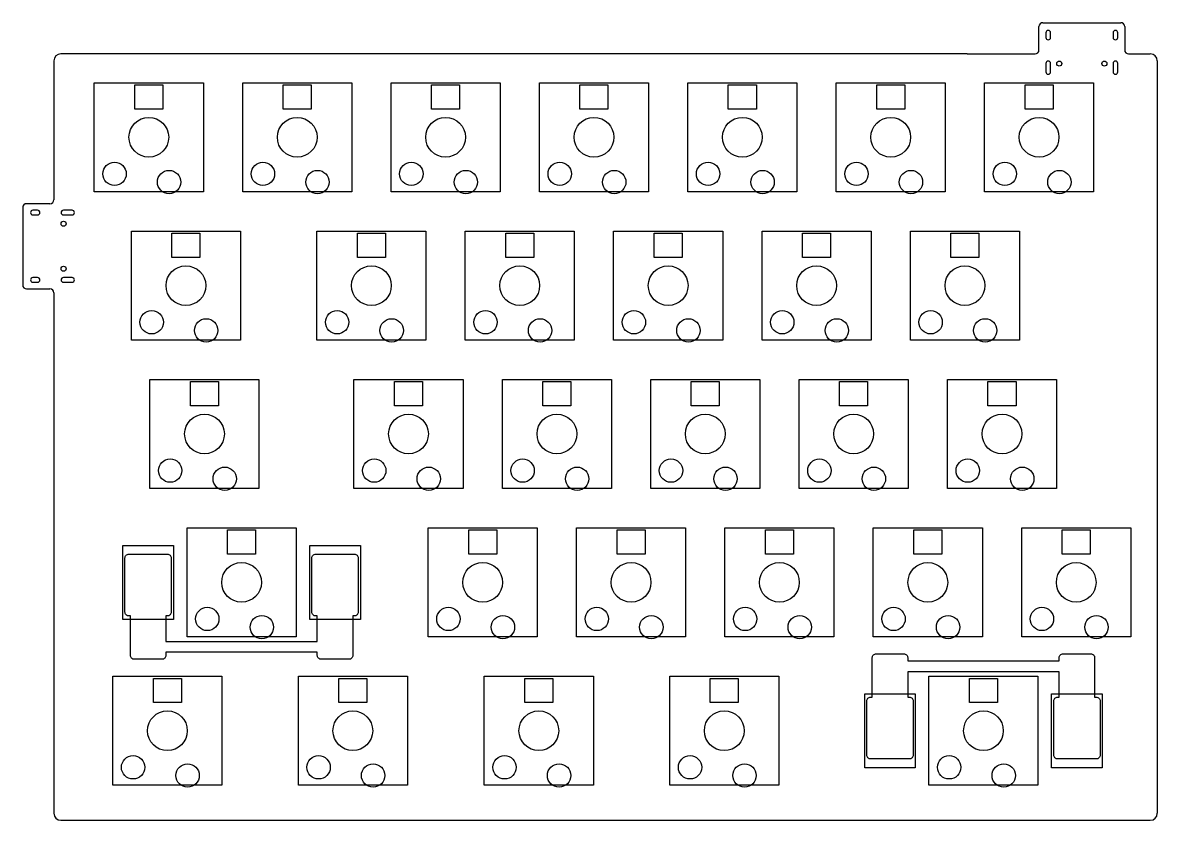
# Model space of a CAD drawing. Header units: millimetres. Extents: x -18 to 310, y -2 to 100.
# Drawn here: x -18.4 to 127.3, y -2 to 100.4 of the extents above; entities that cross this region are included whole.
import ezdxf

# ---------------------------------------------------------------- set-up
doc = ezdxf.new("R2010")
doc.units = ezdxf.units.MM
doc.layers.add('Edge.Cuts', color=254, linetype='CONTINUOUS', true_color=0xd0d2cd)
doc.layers.add('User.Eco1', color=254, linetype='CONTINUOUS', true_color=0xb4dbd2)

msp = doc.modelspace()

# ---------------------------------------------------------------- linework, layer by layer
at = {"layer": 'Edge.Cuts', "linetype": 'CONTINUOUS'}
for p, q in [((112.09, 96.945), (112.09, 99.945)), ((112.59, 100.445), (122.59, 100.445)), ((112.97, 99.145), (112.97, 98.545)), ((113.57, 98.545), (113.57, 99.145)), ((121.61, 99.145), (121.61, 98.545)), ((122.21, 98.545), (122.21, 99.145)), ((123.09, 99.945), (123.09, 96.945)), ((102.88, 96.445), (-13.490002, 96.445)), ((102.88, 96.445), (111.59, 96.445)), ((123.59, 96.445), (126.38, 96.445)), ((-14.39, 95.545002), (-14.39, 77.705)), ((112.97, 95.215), (112.97, 94.115)), ((113.57, 94.115), (113.57, 95.215)), ((121.61, 95.215), (121.61, 94.115)), ((122.21, 94.115), (122.21, 95.215)), ((127.28, 95.545002), (127.28, -1.073002)), ((-3.995, 92.457), (-0.395, 92.457)), ((-3.995, 89.357), (-3.995, 92.457)), ((-0.395, 92.457), (-0.395, 89.357)), ((15.055, 92.457), (18.655, 92.457)), ((15.055, 89.357), (15.055, 92.457)), ((18.655, 92.457), (18.655, 89.357)), ((34.105, 92.457), (37.705, 92.457)), ((34.105, 89.357), (34.105, 92.457)), ((37.705, 92.457), (37.705, 89.357)), ((53.155, 92.457), (56.755, 92.457)), ((53.155, 89.357), (53.155, 92.457)), ((56.755, 92.457), (56.755, 89.357)), ((72.205, 92.457), (75.805, 92.457)), ((72.205, 89.357), (72.205, 92.457)), ((75.805, 92.457), (75.805, 89.357)), ((91.255, 92.457), (94.855, 92.457)), ((91.255, 89.357), (91.255, 92.457)), ((94.855, 92.457), (94.855, 89.357)), ((110.305, 92.457), (113.905, 92.457)), ((110.305, 89.357), (110.305, 92.457)), ((113.905, 92.457), (113.905, 89.357)), ((-0.395, 89.357), (-3.995, 89.357)), ((18.655, 89.357), (15.055, 89.357)), ((37.705, 89.357), (34.105, 89.357)), ((56.755, 89.357), (53.155, 89.357)), ((75.805, 89.357), (72.205, 89.357)), ((94.855, 89.357), (91.255, 89.357)), ((113.905, 89.357), (110.305, 89.357)), ((-18.39, 76.705), (-18.39, 66.765)), ((-14.89, 77.205), (-17.89, 77.205)), ((-16.48525, 76.355), (-17.08525, 76.355)), ((-17.08525, 75.755), (-16.48525, 75.755)), ((-12.05525, 76.355), (-13.15525, 76.355)), ((-13.15525, 75.755), (-12.05525, 75.755)), ((0.7675, 73.407), (4.3675, 73.407)), ((0.7675, 70.307), (0.7675, 73.407)), ((4.3675, 73.407), (4.3675, 70.307)), ((24.58, 73.407), (28.18, 73.407)), ((24.58, 70.307), (24.58, 73.407)), ((28.18, 73.407), (28.18, 70.307)), ((43.63, 73.407), (47.23, 73.407)), ((43.63, 70.307), (43.63, 73.407)), ((47.23, 73.407), (47.23, 70.307)), ((62.68, 73.407), (66.28, 73.407)), ((62.68, 70.307), (62.68, 73.407)), ((66.28, 73.407), (66.28, 70.307)), ((81.73, 73.407), (85.33, 73.407)), ((81.73, 70.307), (81.73, 73.407)), ((85.33, 73.407), (85.33, 70.307)), ((100.78, 73.407), (104.38, 73.407)), ((100.78, 70.307), (100.78, 73.407)), ((104.38, 73.407), (104.38, 70.307)), ((4.3675, 70.307), (0.7675, 70.307)), ((28.18, 70.307), (24.58, 70.307)), ((47.23, 70.307), (43.63, 70.307)), ((66.28, 70.307), (62.68, 70.307)), ((85.33, 70.307), (81.73, 70.307)), ((104.38, 70.307), (100.78, 70.307)), ((-16.48525, 67.715), (-17.08525, 67.715)), ((-17.08525, 67.115), (-16.48525, 67.115)), ((-12.05525, 67.715), (-13.15525, 67.715)), ((-13.15525, 67.115), (-12.05525, 67.115)), ((-17.89, 66.265), (-14.89, 66.265)), ((-14.39, 65.765), (-14.39, -1.073002)), ((3.1488, 54.357), (6.7488, 54.357)), ((3.1488, 51.257), (3.1488, 54.357)), ((6.7488, 54.357), (6.7488, 51.257)), ((29.3425, 54.357), (32.9425, 54.357)), ((29.3425, 51.257), (29.3425, 54.357)), ((32.9425, 54.357), (32.9425, 51.257)), ((48.3925, 54.357), (51.9925, 54.357)), ((48.3925, 51.257), (48.3925, 54.357)), ((51.9925, 54.357), (51.9925, 51.257)), ((67.4425, 54.357), (71.0425, 54.357)), ((67.4425, 51.257), (67.4425, 54.357)), ((71.0425, 54.357), (71.0425, 51.257)), ((86.4925, 54.357), (90.0925, 54.357)), ((86.4925, 51.257), (86.4925, 54.357)), ((90.0925, 54.357), (90.0925, 51.257)), ((105.5425, 54.357), (109.1425, 54.357)), ((105.5425, 51.257), (105.5425, 54.357)), ((109.1425, 54.357), (109.1425, 51.257)), ((6.7488, 51.257), (3.1488, 51.257)), ((32.9425, 51.257), (29.3425, 51.257)), ((51.9925, 51.257), (48.3925, 51.257)), ((71.0425, 51.257), (67.4425, 51.257)), ((90.0925, 51.257), (86.4925, 51.257)), ((109.1425, 51.257), (105.5425, 51.257)), ((7.9113, 35.307), (11.5113, 35.307)), ((7.9113, 32.207), (7.9113, 35.307)), ((11.5113, 35.307), (11.5113, 32.207)), ((38.8675, 35.307), (42.4675, 35.307)), ((38.8675, 32.207), (38.8675, 35.307)), ((42.4675, 35.307), (42.4675, 32.207)), ((57.9175, 35.307), (61.5175, 35.307)), ((57.9175, 32.207), (57.9175, 35.307)), ((61.5175, 35.307), (61.5175, 32.207)), ((76.9675, 35.307), (80.5675, 35.307)), ((76.9675, 32.207), (76.9675, 35.307)), ((80.5675, 35.307), (80.5675, 32.207)), ((96.0175, 35.307), (99.6175, 35.307)), ((96.0175, 32.207), (96.0175, 35.307)), ((99.6175, 35.307), (99.6175, 32.207)), ((115.0675, 35.307), (118.6675, 35.307)), ((115.0675, 32.207), (115.0675, 35.307)), ((118.6675, 35.307), (118.6675, 32.207)), ((-5.538705, 33.332), (0.961295, 33.332)), ((-5.538705, 23.832), (-5.538705, 33.332)), ((0.961295, 33.332), (0.961295, 23.832)), ((11.5113, 32.207), (7.9113, 32.207)), ((18.461295, 33.332), (24.961295, 33.332)), ((18.461295, 23.832), (18.461295, 33.332)), ((24.961295, 33.332), (24.961295, 23.832)), ((42.4675, 32.207), (38.8675, 32.207)), ((61.5175, 32.207), (57.9175, 32.207)), ((80.5675, 32.207), (76.9675, 32.207)), ((99.6175, 32.207), (96.0175, 32.207)), ((118.6675, 32.207), (115.0675, 32.207)), ((0.961295, 23.832), (-5.538705, 23.832)), ((24.961295, 23.832), (18.461295, 23.832)), ((-1.6137, 16.257), (1.9863, 16.257)), ((-1.6137, 13.157), (-1.6137, 16.257)), ((1.9863, 16.257), (1.9863, 13.157)), ((22.1988, 16.257), (25.7988, 16.257)), ((22.1988, 13.157), (22.1988, 16.257)), ((25.7988, 16.257), (25.7988, 13.157)), ((46.0748, 16.257), (49.6748, 16.257)), ((46.0748, 13.157), (46.0748, 16.257)), ((49.6748, 16.257), (49.6748, 13.157)), ((69.8873, 16.257), (73.4873, 16.257)), ((69.8873, 13.157), (69.8873, 16.257)), ((73.4873, 16.257), (73.4873, 13.157)), ((103.1613, 16.257), (106.7613, 16.257)), ((103.1613, 13.157), (103.1613, 16.257)), ((106.7613, 16.257), (106.7613, 13.157)), ((1.9863, 13.157), (-1.6137, 13.157)), ((25.7988, 13.157), (22.1988, 13.157)), ((49.6748, 13.157), (46.0748, 13.157)), ((73.4873, 13.157), (69.8873, 13.157)), ((89.711295, 14.282), (96.211295, 14.282)), ((89.711295, 4.782), (89.711295, 14.282)), ((96.211295, 14.282), (96.211295, 4.782)), ((106.7613, 13.157), (103.1613, 13.157)), ((113.711295, 14.282), (120.211295, 14.282)), ((113.711295, 4.782), (113.711295, 14.282)), ((120.211295, 14.282), (120.211295, 4.782)), ((96.211295, 4.782), (89.711295, 4.782)), ((120.211295, 4.782), (113.711295, 4.782)), ((-13.490002, -1.973), (126.380002, -1.973))]:
    msp.add_line(p, q, dxfattribs=at)
at = {"layer": 'Edge.Cuts'}
for centre, radius in [((114.7, 95.195), 0.324999), ((120.48, 95.195), 0.324999), ((-2.194955, 85.732), 2.549999), ((16.855045, 85.732), 2.549999), ((35.905045, 85.732), 2.549999), ((54.955045, 85.732), 2.549999), ((74.005045, 85.732), 2.549999), ((93.055045, 85.732), 2.549999), ((112.105045, 85.732), 2.549999), ((-6.594955, 81.032), 1.499999), ((12.455045, 81.032), 1.499999), ((31.505045, 81.032), 1.499999), ((50.555045, 81.032), 1.499999), ((69.605045, 81.032), 1.499999), ((88.655045, 81.032), 1.499999), ((107.705045, 81.032), 1.499999), ((0.405045, 79.982), 1.499999), ((19.455045, 79.982), 1.499999), ((38.505045, 79.982), 1.499999), ((57.555045, 79.982), 1.499999), ((76.605045, 79.982), 1.499999), ((95.655045, 79.982), 1.499999), ((114.705045, 79.982), 1.499999), ((-13.13525, 74.625), 0.324999), ((-13.13525, 68.845), 0.324999), ((2.567545, 66.682), 2.549999), ((26.380045, 66.682), 2.549999), ((45.430045, 66.682), 2.549999), ((64.480045, 66.682), 2.549999), ((83.530045, 66.682), 2.549999), ((102.580045, 66.682), 2.549999), ((-1.832455, 61.982), 1.499999), ((21.980045, 61.982), 1.499999), ((41.030045, 61.982), 1.499999), ((60.080045, 61.982), 1.499999), ((79.130045, 61.982), 1.499999), ((98.180045, 61.982), 1.499999), ((5.167545, 60.932), 1.499999), ((28.980045, 60.932), 1.499999), ((48.030045, 60.932), 1.499999), ((67.080045, 60.932), 1.499999), ((86.130045, 60.932), 1.499999), ((105.180045, 60.932), 1.499999), ((4.948795, 47.632), 2.549999), ((31.142545, 47.632), 2.549999), ((50.192545, 47.632), 2.549999), ((69.242545, 47.632), 2.549999), ((88.292545, 47.632), 2.549999), ((107.342545, 47.632), 2.549999), ((0.548795, 42.932), 1.499999), ((26.742545, 42.932), 1.499999), ((45.792545, 42.932), 1.499999), ((64.842545, 42.932), 1.499999), ((83.892545, 42.932), 1.499999), ((102.942545, 42.932), 1.499999), ((7.548795, 41.882), 1.499999), ((33.742545, 41.882), 1.499999), ((52.792545, 41.882), 1.499999), ((71.842545, 41.882), 1.499999), ((90.892545, 41.882), 1.499999), ((109.942545, 41.882), 1.499999), ((9.711295, 28.582), 2.549999), ((40.667545, 28.582), 2.549999), ((59.717545, 28.582), 2.549999), ((78.767545, 28.582), 2.549999), ((97.817545, 28.582), 2.549999), ((116.867545, 28.582), 2.549999), ((5.311295, 23.882), 1.499999), ((36.267545, 23.882), 1.499999), ((55.317545, 23.882), 1.499999), ((74.367545, 23.882), 1.499999), ((93.417545, 23.882), 1.499999), ((112.467545, 23.882), 1.499999), ((12.311295, 22.832), 1.499999), ((43.267545, 22.832), 1.499999), ((62.317545, 22.832), 1.499999), ((81.367545, 22.832), 1.499999), ((100.417545, 22.832), 1.499999), ((119.467545, 22.832), 1.499999), ((0.186295, 9.532), 2.549999), ((23.998795, 9.532), 2.549999), ((47.874795, 9.532), 2.549999), ((71.687295, 9.532), 2.549999), ((104.961295, 9.532), 2.549999), ((-4.213705, 4.832), 1.499999), ((19.598795, 4.832), 1.499999), ((43.474795, 4.832), 1.499999), ((67.287295, 4.832), 1.499999), ((100.561295, 4.832), 1.499999), ((2.786295, 3.782), 1.499999), ((26.598795, 3.782), 1.499999), ((50.474795, 3.782), 1.499999), ((74.287295, 3.782), 1.499999), ((107.561295, 3.782), 1.499999)]:
    msp.add_circle(centre, radius, dxfattribs=at)
for centre, radius, start, end in [((112.59, 99.945), 0.5, 90, 180), ((113.27, 99.145), 0.3, 0, 180), ((121.91, 99.145), 0.3, 0, 180), ((122.59, 99.945), 0.5, 0, 90), ((113.27, 98.545), 0.3, -180, 0), ((121.91, 98.545), 0.3, -180, 0), ((-13.49, 95.545), 0.9, 90.00012732, 179.99987268), ((111.59, 96.945), 0.5, -90, 0), ((123.59, 96.945), 0.5, -180, -90), ((126.38, 95.545), 0.9, 0.00012732, 89.99987268), ((113.27, 95.215), 0.3, 0, 180), ((121.91, 95.215), 0.3, 0, 180), ((113.27, 94.115), 0.3, -180, 0), ((121.91, 94.115), 0.3, -180, 0), ((-14.89, 77.705), 0.5, -90, 0), ((-17.89, 76.705), 0.5, 90, 180), ((-17.08525, 76.055), 0.3, 90, 270), ((-16.48525, 76.055), 0.3, -90, 90), ((-13.15525, 76.055), 0.3, 90, 270), ((-12.05525, 76.055), 0.3, -90, 90), ((-17.08525, 67.415), 0.3, 90, 270), ((-16.48525, 67.415), 0.3, -90, 90), ((-13.15525, 67.415), 0.3, 90, 270), ((-12.05525, 67.415), 0.3, -90, 90), ((-17.89, 66.765), 0.5, -180, -90), ((-14.89, 65.765), 0.5, 0, 90), ((-13.49, -1.073), 0.9, -179.99987268, -90.00012732), ((126.38, -1.073), 0.9, -89.99987268, -0.00012732)]:
    msp.add_arc(centre, radius, start, end, dxfattribs=at)
at = {"layer": 'User.Eco1', "linetype": 'CONTINUOUS'}
for p, q in [((112.97, 99.145), (112.97, 98.545)), ((113.57, 98.545), (113.57, 99.145)), ((121.61, 99.145), (121.61, 98.545)), ((122.21, 98.545), (122.21, 99.145)), ((112.97, 95.215), (112.97, 94.115)), ((113.57, 94.115), (113.57, 95.215)), ((121.61, 95.215), (121.61, 94.115)), ((122.21, 94.115), (122.21, 95.215)), ((-9.194955, 78.732), (-9.194955, 92.732)), ((-9.194955, 92.732), (4.805045, 92.732)), ((4.805045, 92.732), (4.805045, 78.732)), ((9.855045, 78.732), (9.855045, 92.732)), ((9.855045, 92.732), (23.855045, 92.732)), ((23.855045, 92.732), (23.855045, 78.732)), ((28.905045, 78.732), (28.905045, 92.732)), ((28.905045, 92.732), (42.905045, 92.732)), ((42.905045, 92.732), (42.905045, 78.732)), ((47.955045, 78.732), (47.955045, 92.732)), ((47.955045, 92.732), (61.955045, 92.732)), ((61.955045, 92.732), (61.955045, 78.732)), ((67.005045, 78.732), (67.005045, 92.732)), ((67.005045, 92.732), (81.005045, 92.732)), ((81.005045, 92.732), (81.005045, 78.732)), ((86.055045, 78.732), (86.055045, 92.732)), ((86.055045, 92.732), (100.055045, 92.732)), ((100.055045, 92.732), (100.055045, 78.732)), ((105.105045, 78.732), (105.105045, 92.732)), ((105.105045, 92.732), (119.105045, 92.732)), ((119.105045, 92.732), (119.105045, 78.732)), ((4.805045, 78.732), (-9.194955, 78.732)), ((23.855045, 78.732), (9.855045, 78.732)), ((42.905045, 78.732), (28.905045, 78.732)), ((61.955045, 78.732), (47.955045, 78.732)), ((81.005045, 78.732), (67.005045, 78.732)), ((100.055045, 78.732), (86.055045, 78.732)), ((119.105045, 78.732), (105.105045, 78.732)), ((-16.48525, 76.355), (-17.08525, 76.355)), ((-17.08525, 75.755), (-16.48525, 75.755)), ((-12.05525, 76.355), (-13.15525, 76.355)), ((-13.15525, 75.755), (-12.05525, 75.755)), ((-4.432455, 59.682), (-4.432455, 73.682)), ((-4.432455, 73.682), (9.567545, 73.682)), ((9.567545, 73.682), (9.567545, 59.682)), ((19.380045, 59.682), (19.380045, 73.682)), ((19.380045, 73.682), (33.380045, 73.682)), ((33.380045, 73.682), (33.380045, 59.682)), ((38.430045, 59.682), (38.430045, 73.682)), ((38.430045, 73.682), (52.430045, 73.682)), ((52.430045, 73.682), (52.430045, 59.682)), ((57.480045, 59.682), (57.480045, 73.682)), ((57.480045, 73.682), (71.480045, 73.682)), ((71.480045, 73.682), (71.480045, 59.682)), ((76.530045, 59.682), (76.530045, 73.682)), ((76.530045, 73.682), (90.530045, 73.682)), ((90.530045, 73.682), (90.530045, 59.682)), ((95.580045, 59.682), (95.580045, 73.682)), ((95.580045, 73.682), (109.580045, 73.682)), ((109.580045, 73.682), (109.580045, 59.682)), ((-16.48525, 67.715), (-17.08525, 67.715)), ((-17.08525, 67.115), (-16.48525, 67.115)), ((-12.05525, 67.715), (-13.15525, 67.715)), ((-13.15525, 67.115), (-12.05525, 67.115)), ((9.567545, 59.682), (-4.432455, 59.682)), ((33.380045, 59.682), (19.380045, 59.682)), ((52.430045, 59.682), (38.430045, 59.682)), ((71.480045, 59.682), (57.480045, 59.682)), ((90.530045, 59.682), (76.530045, 59.682)), ((109.580045, 59.682), (95.580045, 59.682)), ((-2.051205, 40.632), (-2.051205, 54.632)), ((-2.051205, 54.632), (11.948795, 54.632)), ((11.948795, 54.632), (11.948795, 40.632)), ((24.142545, 40.632), (24.142545, 54.632)), ((24.142545, 54.632), (38.142545, 54.632)), ((38.142545, 54.632), (38.142545, 40.632)), ((43.192545, 40.632), (43.192545, 54.632)), ((43.192545, 54.632), (57.192545, 54.632)), ((57.192545, 54.632), (57.192545, 40.632)), ((62.242545, 40.632), (62.242545, 54.632)), ((62.242545, 54.632), (76.242545, 54.632)), ((76.242545, 54.632), (76.242545, 40.632)), ((81.292545, 40.632), (81.292545, 54.632)), ((81.292545, 54.632), (95.292545, 54.632)), ((95.292545, 54.632), (95.292545, 40.632)), ((100.342545, 40.632), (100.342545, 54.632)), ((100.342545, 54.632), (114.342545, 54.632)), ((114.342545, 54.632), (114.342545, 40.632)), ((11.948795, 40.632), (-2.051205, 40.632)), ((38.142545, 40.632), (24.142545, 40.632)), ((57.192545, 40.632), (43.192545, 40.632)), ((76.242545, 40.632), (62.242545, 40.632)), ((95.292545, 40.632), (81.292545, 40.632)), ((114.342545, 40.632), (100.342545, 40.632)), ((2.711295, 21.582), (2.711295, 35.582)), ((2.711295, 35.582), (16.711295, 35.582)), ((16.711295, 35.582), (16.711295, 21.582)), ((33.667545, 21.582), (33.667545, 35.582)), ((33.667545, 35.582), (47.667545, 35.582)), ((47.667545, 35.582), (47.667545, 21.582)), ((52.717545, 21.582), (52.717545, 35.582)), ((52.717545, 35.582), (66.717545, 35.582)), ((66.717545, 35.582), (66.717545, 21.582)), ((71.767545, 21.582), (71.767545, 35.582)), ((71.767545, 35.582), (85.767545, 35.582)), ((85.767545, 35.582), (85.767545, 21.582)), ((90.817545, 21.582), (90.817545, 35.582)), ((90.817545, 35.582), (104.817545, 35.582)), ((104.817545, 35.582), (104.817545, 21.582)), ((109.867545, 21.582), (109.867545, 35.582)), ((109.867545, 35.582), (123.867545, 35.582)), ((123.867545, 35.582), (123.867545, 21.582)), ((-5.179405, 31.9907), (-5.117305, 32.0665)), ((-5.117305, 32.0665), (-5.041505, 32.1286)), ((-5.041505, 32.1286), (-4.955005, 32.1748)), ((-4.955005, 32.1748), (-4.861205, 32.2033)), ((-4.861205, 32.2033), (-4.763705, 32.2129)), ((-4.763705, 32.2129), (0.186295, 32.2129)), ((0.186295, 32.2129), (0.283795, 32.2033)), ((0.283795, 32.2033), (0.377595, 32.1748)), ((0.377595, 32.1748), (0.464095, 32.1286)), ((0.464095, 32.1286), (0.539895, 32.0665)), ((0.539895, 32.0665), (0.601995, 31.9907)), ((18.820595, 31.9907), (18.882695, 32.0665)), ((18.882695, 32.0665), (18.958495, 32.1286)), ((18.958495, 32.1286), (19.044995, 32.1748)), ((19.044995, 32.1748), (19.138795, 32.2033)), ((19.138795, 32.2033), (19.236295, 32.2129)), ((19.236295, 32.2129), (24.186295, 32.2129)), ((24.186295, 32.2129), (24.283795, 32.2033)), ((24.283795, 32.2033), (24.377595, 32.1748)), ((24.377595, 32.1748), (24.464095, 32.1286)), ((24.464095, 32.1286), (24.539895, 32.0665)), ((24.539895, 32.0665), (24.601995, 31.9907)), ((-5.263705, 31.7129), (-5.254105, 31.8104)), ((-5.263705, 24.7629), (-5.263705, 31.7129)), ((-5.254105, 31.8104), (-5.225605, 31.9042)), ((-5.225605, 31.9042), (-5.179405, 31.9907)), ((0.601995, 31.9907), (0.648195, 31.9042)), ((0.648195, 31.9042), (0.676695, 31.8104)), ((0.676695, 31.8104), (0.686295, 31.7129)), ((0.686295, 31.7129), (0.686295, 24.7629)), ((18.736295, 31.7129), (18.745895, 31.8104)), ((18.736295, 24.7629), (18.736295, 31.7129)), ((18.745895, 31.8104), (18.774395, 31.9042)), ((18.774395, 31.9042), (18.820595, 31.9907)), ((24.601995, 31.9907), (24.648195, 31.9042)), ((24.648195, 31.9042), (24.676695, 31.8104)), ((24.676695, 31.8104), (24.686295, 31.7129)), ((24.686295, 31.7129), (24.686295, 24.7629)), ((-5.254105, 24.6654), (-5.263705, 24.7629)), ((-5.225605, 24.5716), (-5.254105, 24.6654)), ((-5.179405, 24.4851), (-5.225605, 24.5716)), ((-5.117305, 24.4093), (-5.179405, 24.4851)), ((-5.041505, 24.3472), (-5.117305, 24.4093)), ((-4.955005, 24.301), (-5.041505, 24.3472)), ((-4.861205, 24.2725), (-4.955005, 24.301)), ((-4.763705, 24.2629), (-4.861205, 24.2725)), ((-4.563705, 24.2629), (-4.763705, 24.2629)), ((-4.563705, 19.2011), (-4.563705, 24.2629)), ((0.186295, 24.2629), (-0.013705, 24.2629)), ((-0.013705, 24.2629), (-0.013705, 21.0011)), ((0.283795, 24.2725), (0.186295, 24.2629)), ((0.377595, 24.301), (0.283795, 24.2725)), ((0.464095, 24.3472), (0.377595, 24.301)), ((0.539895, 24.4093), (0.464095, 24.3472)), ((0.601995, 24.4851), (0.539895, 24.4093)), ((0.648195, 24.5716), (0.601995, 24.4851)), ((0.676695, 24.6654), (0.648195, 24.5716)), ((0.686295, 24.7629), (0.676695, 24.6654)), ((18.745895, 24.6654), (18.736295, 24.7629)), ((18.774395, 24.5716), (18.745895, 24.6654)), ((18.820595, 24.4851), (18.774395, 24.5716)), ((18.882695, 24.4093), (18.820595, 24.4851)), ((18.958495, 24.3472), (18.882695, 24.4093)), ((19.044995, 24.301), (18.958495, 24.3472)), ((19.138795, 24.2725), (19.044995, 24.301)), ((19.236295, 24.2629), (19.138795, 24.2725)), ((19.436295, 24.2629), (19.236295, 24.2629)), ((19.436295, 21.0011), (19.436295, 24.2629)), ((24.186295, 24.2629), (23.986295, 24.2629)), ((23.986295, 24.2629), (23.986295, 19.2011)), ((24.283795, 24.2725), (24.186295, 24.2629)), ((24.377595, 24.301), (24.283795, 24.2725)), ((24.464095, 24.3472), (24.377595, 24.301)), ((24.539895, 24.4093), (24.464095, 24.3472)), ((24.601995, 24.4851), (24.539895, 24.4093)), ((24.648195, 24.5716), (24.601995, 24.4851)), ((24.676695, 24.6654), (24.648195, 24.5716)), ((24.686295, 24.7629), (24.676695, 24.6654)), ((-0.013705, 21.0011), (19.436295, 21.0011)), ((16.711295, 21.582), (2.711295, 21.582)), ((47.667545, 21.582), (33.667545, 21.582)), ((66.717545, 21.582), (52.717545, 21.582)), ((85.767545, 21.582), (71.767545, 21.582)), ((104.817545, 21.582), (90.817545, 21.582)), ((123.867545, 21.582), (109.867545, 21.582)), ((-4.554105, 19.1036), (-4.563705, 19.2011)), ((-4.525605, 19.0098), (-4.554105, 19.1036)), ((-4.479405, 18.9233), (-4.525605, 19.0098)), ((-0.051805, 19.0098), (-0.098005, 18.9233)), ((-0.023305, 19.1036), (-0.051805, 19.0098)), ((-0.013705, 19.2011), (-0.023305, 19.1036)), ((19.436295, 19.6011), (-0.013705, 19.6011)), ((-0.013705, 19.6011), (-0.013705, 19.2011)), ((19.436295, 19.2011), (19.436295, 19.6011)), ((19.445895, 19.1036), (19.436295, 19.2011)), ((19.474395, 19.0098), (19.445895, 19.1036)), ((19.520595, 18.9233), (19.474395, 19.0098)), ((23.948195, 19.0098), (23.901995, 18.9233)), ((23.976695, 19.1036), (23.948195, 19.0098)), ((23.986295, 19.2011), (23.976695, 19.1036)), ((90.686295, 18.9129), (90.695895, 19.0104)), ((90.695895, 19.0104), (90.724395, 19.1042)), ((90.724395, 19.1042), (90.770595, 19.1907)), ((90.770595, 19.1907), (90.832695, 19.2665)), ((90.832695, 19.2665), (90.908495, 19.3286)), ((90.908495, 19.3286), (90.994995, 19.3748)), ((90.994995, 19.3748), (91.088795, 19.4033)), ((91.088795, 19.4033), (91.186295, 19.4129)), ((91.186295, 19.4129), (94.736295, 19.4129)), ((94.736295, 19.4129), (94.833795, 19.4033)), ((94.833795, 19.4033), (94.927595, 19.3748)), ((94.927595, 19.3748), (95.014095, 19.3286)), ((95.014095, 19.3286), (95.089895, 19.2665)), ((95.089895, 19.2665), (95.151995, 19.1907)), ((95.151995, 19.1907), (95.198195, 19.1042)), ((95.198195, 19.1042), (95.226695, 19.0104)), ((95.226695, 19.0104), (95.236295, 18.9129)), ((114.686295, 18.9129), (114.695895, 19.0104)), ((114.695895, 19.0104), (114.724395, 19.1042)), ((114.724395, 19.1042), (114.770595, 19.1907)), ((114.770595, 19.1907), (114.832695, 19.2665)), ((114.832695, 19.2665), (114.908495, 19.3286)), ((114.908495, 19.3286), (114.994995, 19.3748)), ((114.994995, 19.3748), (115.088795, 19.4033)), ((115.088795, 19.4033), (115.186295, 19.4129)), ((115.186295, 19.4129), (118.736295, 19.4129)), ((118.736295, 19.4129), (118.833795, 19.4033)), ((118.833795, 19.4033), (118.927595, 19.3748)), ((118.927595, 19.3748), (119.014095, 19.3286)), ((119.014095, 19.3286), (119.089895, 19.2665)), ((119.089895, 19.2665), (119.151995, 19.1907)), ((119.151995, 19.1907), (119.198195, 19.1042)), ((119.198195, 19.1042), (119.226695, 19.0104)), ((119.226695, 19.0104), (119.236295, 18.9129)), ((-4.417305, 18.8475), (-4.479405, 18.9233)), ((-4.341505, 18.7854), (-4.417305, 18.8475)), ((-4.255005, 18.7392), (-4.341505, 18.7854)), ((-4.161205, 18.7107), (-4.255005, 18.7392)), ((-4.063705, 18.7011), (-4.161205, 18.7107)), ((-0.513705, 18.7011), (-4.063705, 18.7011)), ((-0.416205, 18.7107), (-0.513705, 18.7011)), ((-0.322405, 18.7392), (-0.416205, 18.7107)), ((-0.235905, 18.7854), (-0.322405, 18.7392)), ((-0.160105, 18.8475), (-0.235905, 18.7854)), ((-0.098005, 18.9233), (-0.160105, 18.8475)), ((19.582695, 18.8475), (19.520595, 18.9233)), ((19.658495, 18.7854), (19.582695, 18.8475)), ((19.744995, 18.7392), (19.658495, 18.7854)), ((19.838795, 18.7107), (19.744995, 18.7392)), ((19.936295, 18.7011), (19.838795, 18.7107)), ((23.486295, 18.7011), (19.936295, 18.7011)), ((23.583795, 18.7107), (23.486295, 18.7011)), ((23.677595, 18.7392), (23.583795, 18.7107)), ((23.764095, 18.7854), (23.677595, 18.7392)), ((23.839895, 18.8475), (23.764095, 18.7854)), ((23.901995, 18.9233), (23.839895, 18.8475)), ((90.686295, 13.8511), (90.686295, 18.9129)), ((95.236295, 18.9129), (95.236295, 18.5129)), ((95.236295, 18.5129), (114.686295, 18.5129)), ((114.686295, 18.5129), (114.686295, 18.9129)), ((119.236295, 18.9129), (119.236295, 13.8511)), ((-6.813705, 2.532), (-6.813705, 16.532)), ((-6.813705, 16.532), (7.186295, 16.532)), ((7.186295, 16.532), (7.186295, 2.532)), ((16.998795, 2.532), (16.998795, 16.532)), ((16.998795, 16.532), (30.998795, 16.532)), ((30.998795, 16.532), (30.998795, 2.532)), ((40.874795, 2.532), (40.874795, 16.532)), ((40.874795, 16.532), (54.874795, 16.532)), ((54.874795, 16.532), (54.874795, 2.532)), ((64.687295, 2.532), (64.687295, 16.532)), ((64.687295, 16.532), (78.687295, 16.532)), ((78.687295, 16.532), (78.687295, 2.532)), ((114.686295, 17.1129), (95.236295, 17.1129)), ((95.236295, 17.1129), (95.236295, 13.8511)), ((97.961295, 2.532), (97.961295, 16.532)), ((97.961295, 16.532), (111.961295, 16.532)), ((111.961295, 16.532), (111.961295, 2.532)), ((114.686295, 13.8511), (114.686295, 17.1129)), ((89.986295, 13.3511), (89.995895, 13.4486)), ((89.986295, 6.4011), (89.986295, 13.3511)), ((89.995895, 13.4486), (90.024395, 13.5424)), ((90.024395, 13.5424), (90.070595, 13.6289)), ((90.070595, 13.6289), (90.132695, 13.7047)), ((90.132695, 13.7047), (90.208495, 13.7668)), ((90.208495, 13.7668), (90.294995, 13.813)), ((90.294995, 13.813), (90.388795, 13.8415)), ((90.388795, 13.8415), (90.486295, 13.8511)), ((90.486295, 13.8511), (90.686295, 13.8511)), ((95.236295, 13.8511), (95.436295, 13.8511)), ((95.436295, 13.8511), (95.533795, 13.8415)), ((95.533795, 13.8415), (95.627595, 13.813)), ((95.627595, 13.813), (95.714095, 13.7668)), ((95.714095, 13.7668), (95.789895, 13.7047)), ((95.789895, 13.7047), (95.851995, 13.6289)), ((95.851995, 13.6289), (95.898195, 13.5424)), ((95.898195, 13.5424), (95.926695, 13.4486)), ((95.926695, 13.4486), (95.936295, 13.3511)), ((95.936295, 13.3511), (95.936295, 6.4011)), ((113.986295, 13.3511), (113.995895, 13.4486)), ((113.986295, 6.4011), (113.986295, 13.3511)), ((113.995895, 13.4486), (114.024395, 13.5424)), ((114.024395, 13.5424), (114.070595, 13.6289)), ((114.070595, 13.6289), (114.132695, 13.7047)), ((114.132695, 13.7047), (114.208495, 13.7668)), ((114.208495, 13.7668), (114.294995, 13.813)), ((114.294995, 13.813), (114.388795, 13.8415)), ((114.388795, 13.8415), (114.486295, 13.8511)), ((114.486295, 13.8511), (114.686295, 13.8511)), ((119.236295, 13.8511), (119.436295, 13.8511)), ((119.436295, 13.8511), (119.533795, 13.8415)), ((119.533795, 13.8415), (119.627595, 13.813)), ((119.627595, 13.813), (119.714095, 13.7668)), ((119.714095, 13.7668), (119.789895, 13.7047)), ((119.789895, 13.7047), (119.851995, 13.6289)), ((119.851995, 13.6289), (119.898195, 13.5424)), ((119.898195, 13.5424), (119.926695, 13.4486)), ((119.926695, 13.4486), (119.936295, 13.3511)), ((119.936295, 13.3511), (119.936295, 6.4011)), ((89.995895, 6.3036), (89.986295, 6.4011)), ((90.024395, 6.2098), (89.995895, 6.3036)), ((90.070595, 6.1233), (90.024395, 6.2098)), ((90.132695, 6.0475), (90.070595, 6.1233)), ((90.208495, 5.9854), (90.132695, 6.0475)), ((90.294995, 5.9392), (90.208495, 5.9854)), ((90.388795, 5.9107), (90.294995, 5.9392)), ((90.486295, 5.9011), (90.388795, 5.9107)), ((95.436295, 5.9011), (90.486295, 5.9011)), ((95.533795, 5.9107), (95.436295, 5.9011)), ((95.627595, 5.9392), (95.533795, 5.9107)), ((95.714095, 5.9854), (95.627595, 5.9392)), ((95.789895, 6.0475), (95.714095, 5.9854)), ((95.851995, 6.1233), (95.789895, 6.0475)), ((95.898195, 6.2098), (95.851995, 6.1233)), ((95.926695, 6.3036), (95.898195, 6.2098)), ((95.936295, 6.4011), (95.926695, 6.3036)), ((113.995895, 6.3036), (113.986295, 6.4011)), ((114.024395, 6.2098), (113.995895, 6.3036)), ((114.070595, 6.1233), (114.024395, 6.2098)), ((114.132695, 6.0475), (114.070595, 6.1233)), ((114.208495, 5.9854), (114.132695, 6.0475)), ((114.294995, 5.9392), (114.208495, 5.9854)), ((114.388795, 5.9107), (114.294995, 5.9392)), ((114.486295, 5.9011), (114.388795, 5.9107)), ((119.436295, 5.9011), (114.486295, 5.9011)), ((119.533795, 5.9107), (119.436295, 5.9011)), ((119.627595, 5.9392), (119.533795, 5.9107)), ((119.714095, 5.9854), (119.627595, 5.9392)), ((119.789895, 6.0475), (119.714095, 5.9854)), ((119.851995, 6.1233), (119.789895, 6.0475)), ((119.898195, 6.2098), (119.851995, 6.1233)), ((119.926695, 6.3036), (119.898195, 6.2098)), ((119.936295, 6.4011), (119.926695, 6.3036)), ((7.186295, 2.532), (-6.813705, 2.532)), ((30.998795, 2.532), (16.998795, 2.532)), ((54.874795, 2.532), (40.874795, 2.532)), ((78.687295, 2.532), (64.687295, 2.532)), ((111.961295, 2.532), (97.961295, 2.532))]:
    msp.add_line(p, q, dxfattribs=at)
at = {"layer": 'User.Eco1'}
for centre, start, end in [((113.27, 99.145), 0, 180), ((121.91, 99.145), 0, 180), ((113.27, 98.545), -180, 0), ((121.91, 98.545), -180, 0), ((113.27, 95.215), 0, 180), ((121.91, 95.215), 0, 180), ((113.27, 94.115), -180, 0), ((121.91, 94.115), -180, 0), ((-17.08525, 76.055), 90, 270), ((-16.48525, 76.055), -90, 90), ((-13.15525, 76.055), 90, 270), ((-12.05525, 76.055), -90, 90), ((-17.08525, 67.415), 90, 270), ((-16.48525, 67.415), -90, 90), ((-13.15525, 67.415), 90, 270), ((-12.05525, 67.415), -90, 90)]:
    msp.add_arc(centre, 0.3, start, end, dxfattribs=at)

doc.saveas('drawing.dxf')
